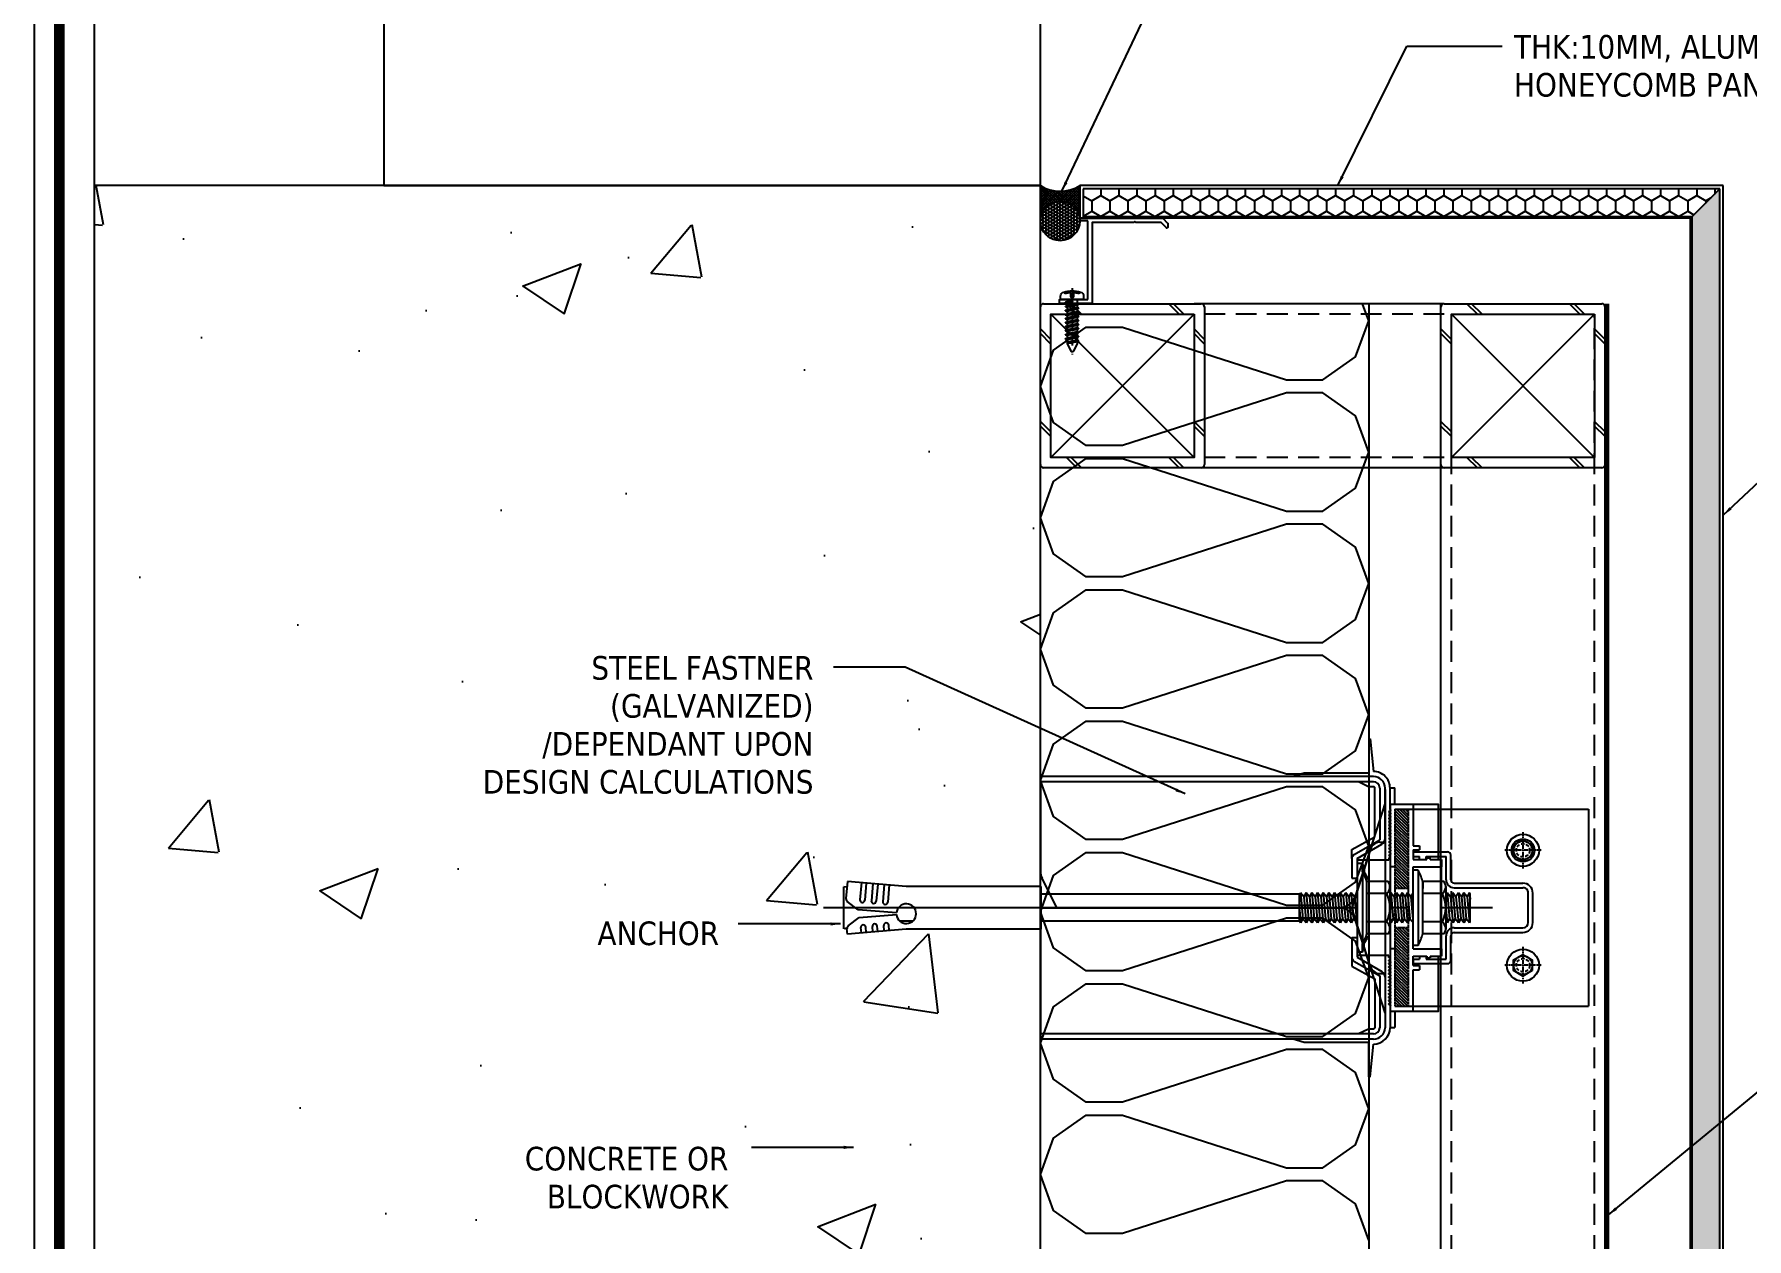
# Model space of a CAD drawing. Header units: millimetres. Extents: x 2352 to 12473, y 635 to 7997.
# Drawn here: x 2358 to 2880, y 4021 to 4387 of the extents above; entities that cross this region are included whole.
import ezdxf

# ---------------------------------------------------------------- set-up
doc = ezdxf.new("R2010")
doc.units = ezdxf.units.MM
for name, pattern in [('( Hidden )', [0.375, 0.25, -0.125]), ('CENTER', [2, 1.25, -0.25, 0.25, -0.25]), ('H', [15, 10, -5]), ('HIDDEN', [9.525, 6.35, -3.175])]:
    doc.linetypes.add(name, pattern=pattern)
for name, color, linetype in [('01', 1, 'Continuous'), ('4', 4, 'Continuous'), ('5', 5, 'Continuous'), ('AA-ELEV-PCN6', 6, 'Continuous'), ('ACCY', 8, 'Continuous'), ('cen', 1, 'Continuous'), ('fastener', 1, 'Continuous'), ('GM-SILI', 1, 'Continuous'), ('HATCH', 8, 'Continuous'), ('KD-ELE6', 8, 'Continuous'), ('nt', 34, 'Continuous'), ('PE', 9, 'Continuous'), ('REV01', 9, 'Continuous'), ('skin-mt', 7, 'Continuous'), ('ST_L PIPE', 2, 'Continuous'), ('SYM', 7, 'Continuous'), ('TE 07', 7, 'Continuous'), ('TEXT', 4, 'Continuous'), ('Welding', 1, 'Continuous'), ('x-sec$0$A-CON', 2, 'Continuous'), ('x-sec$0$INS', 251, 'Continuous'), ('Xref_A동_02 Base Sec$0$CON', 2, 'Continuous'), ('Xref_A동_07 Sec-2$0$AA-DWXM-DOOR', 4, 'Continuous'), ('몰드', 2, 'Continuous'), ('사출', 4, 'Continuous')]:
    doc.layers.add(name, color=color, linetype=linetype)
doc.layers.add('HIDDEN', color=1, linetype='HIDDEN', lineweight=9)
doc.styles.add('Expo M', font='Expo M.ttf')
doc.styles.get("Standard").update_dxf_attribs({"font": 'arial.ttf'})
doc.dimstyles.new('DS2', dxfattribs={"dimscale": 2, "dimtxt": 1.8, "dimasz": 1.5, "dimexe": 1, "dimexo": 1, "dimgap": 0.5, "dimtad": 1, "dimtoh": 1, "dimdec": 1, "dimzin": 1, "dimdsep": 46, "dimtxsty": 'Expo M', "dimcen": 2, "dimadec": 1, "dimazin": 0, "dimtfac": 1, "dimtdec": 4, "dimtix": 1, "dimtmove": 1, "dimatfit": 3, "dimfxl": 1, "dimtolj": 1, "dimtzin": 1, "dimarcsym": 0})

# ---------------------------------------------------------------- blocks, each defined once
blk = doc.blocks.new('AL-TEMPLATE')
at = {"color": 9, "const_width": 2.5}
blk.add_lwpolyline([(1976.34, 1509.45), (2808.34, 1509.45), (2808.34, 927.05), (1976.34, 927.05)], close=True, dxfattribs=at)
at = {"layer": 'nt', "color": 254, "linetype": 'Continuous', "ltscale": 2}
blk.add_lwpolyline([(1972.34, 1515.25), (1972.34, 921.25), (2812.34, 921.25), (2812.34, 1515.25)], close=True, dxfattribs=at)
at = {"layer": 'TE 07'}
blk.add_lwpolyline([(1984.07, 1501.32), (2709.08, 1501.32), (2709.08, 935.18), (1984.07, 935.18)], close=True, dxfattribs=at)
blk = doc.blocks.new('VLTM')
at = {"color": 1, "linetype": 'CENTER'}
for p, q in [((54103.9, -70158.18, 0), (54103.9, -70147.03, 0)), ((54098.32, -70152.61, 0), (54109.48, -70152.61, 0))]:
    blk.add_line(p, q, dxfattribs=at)
at = {"layer": '5', "ltscale": 0.1, "elevation": 0}
blk.add_lwpolyline([(54101.06, -70150.96), (54103.9, -70149.32), (54106.75, -70150.96), (54106.75, -70154.25), (54103.9, -70155.89), (54101.06, -70154.25)], close=True, dxfattribs=at)
at = {"layer": '5', "ltscale": 0.1}
for radius in [4.88, 2.84]:
    blk.add_circle((54103.9, -70152.61, 0), radius, dxfattribs=at)
at = {"layer": '5', "linetype": 'H', "ltscale": 0.1}
blk.add_circle((54103.9, -70152.61, 0), 2.03, dxfattribs=at)
blk = doc.blocks.new('캡 평면')
at = {"layer": '사출'}
for p, q in [((15860.18, 6007.99), (15858.78, 6007.99)), ((15858.78, 6007.99), (15858.78, 5997.49)), ((15860.18, 6007.99), (15860.18, 6005.99)), ((15861.08, 6005.99), (15860.18, 6005.99)), ((15860.18, 6003.99), (15860.18, 5997.89)), ((15861.08, 6003.99), (15860.18, 6003.99)), ((15861.08, 6005.99), (15861.08, 6003.99)), ((15890.48, 6005.99), (15891.38, 6005.99)), ((15890.48, 6005.99), (15890.48, 6003.99)), ((15890.48, 6003.99), (15891.38, 6003.99)), ((15892.78, 6007.99), (15891.38, 6007.99)), ((15891.38, 6007.99), (15891.38, 6005.99)), ((15891.38, 6003.99), (15891.38, 5997.89)), ((15892.78, 6007.99), (15892.78, 5997.49)), ((15859.78, 5996.49), (15867.28, 5996.49)), ((15860.18, 5997.89), (15867.28, 5997.89)), ((15868.28, 5995.49), (15868.28, 5974.49)), ((15869.68, 5995.49), (15869.68, 5974.49)), ((15881.88, 5995.49), (15881.88, 5974.49)), ((15883.28, 5995.49), (15883.28, 5974.49)), ((15884.28, 5997.89), (15891.38, 5997.89)), ((15884.28, 5996.49), (15891.78, 5996.49)), ((15871.28, 5972.89), (15880.28, 5972.89)), ((15871.28, 5971.49), (15880.28, 5971.49))]:
    blk.add_line(p, q, dxfattribs=at)
for centre, radius, start, end in [((15859.78, 5997.49), 1, 180, 270), ((15867.28, 5995.49), 2.4, 0, 90), ((15867.28, 5995.49), 1, 0, 90), ((15884.28, 5995.49), 2.4, 90, 180), ((15884.28, 5995.49), 1, 90, 180), ((15891.78, 5997.49), 1, 270, 0), ((15871.28, 5974.49), 3, 180, 270), ((15871.28, 5974.49), 1.6, 180, 270), ((15880.28, 5974.49), 3, 270, 0), ((15880.28, 5974.49), 1.6, 270, 0)]:
    blk.add_arc(centre, radius, start, end, dxfattribs=at)
blk = doc.blocks.new('2wf32cv33f')
at = {"layer": '사출'}
for p, q in [((-2766.78, 1637.92), (-2765.78, 1641.25)), ((-2766.78, 1618.25), (-2766.78, 1637.92)), ((-2684.78, 1637.92), (-2685.78, 1641.25)), ((-2684.78, 1618.25), (-2684.78, 1637.92)), ((-2743.54, 1623.35), (-2747.36, 1616.35)), ((-2740.78, 1623.35), (-2743.54, 1623.35)), ((-2710.78, 1623.35), (-2708.03, 1623.35)), ((-2708.03, 1623.35), (-2704.2, 1616.35)), ((-2777.28, 1618.25), (-2777.28, 1617.75)), ((-2777.28, 1618.25), (-2766.78, 1618.25)), ((-2777.28, 1617.75), (-2767.28, 1616.77)), ((-2762.68, 1618.35), (-2764.18, 1621.35)), ((-2762.68, 1616.75), (-2762.68, 1618.35)), ((-2740.28, 1612.15), (-2740.28, 1621.75)), ((-2711.28, 1612.15), (-2711.28, 1621.75)), ((-2688.88, 1618.35), (-2687.38, 1621.35)), ((-2688.88, 1616.75), (-2688.88, 1618.35)), ((-2674.28, 1618.25), (-2684.78, 1618.25)), ((-2674.28, 1617.75), (-2684.28, 1616.77)), ((-2674.28, 1618.25), (-2674.28, 1617.75)), ((-2767.28, 1616.75), (-2767.28, 1616.77)), ((-2747.36, 1616.35), (-2762.28, 1616.35)), ((-2755.77, 1611.75), (-2762.28, 1611.75)), ((-2755.77, 1611.75), (-2755.74, 1611.71)), ((-2755.39, 1611.71), (-2755.13, 1612.15)), ((-2755.13, 1612.15), (-2754.98, 1612.15)), ((-2754.98, 1612.15), (-2754.72, 1611.71)), ((-2754.37, 1611.71), (-2754.11, 1612.15)), ((-2754.11, 1612.15), (-2753.95, 1612.15)), ((-2753.95, 1612.15), (-2753.7, 1611.71)), ((-2753.35, 1611.71), (-2753.09, 1612.15)), ((-2753.09, 1612.15), (-2752.93, 1612.15)), ((-2752.93, 1612.15), (-2752.67, 1611.71)), ((-2752.33, 1611.71), (-2752.07, 1612.15)), ((-2752.07, 1612.15), (-2751.91, 1612.15)), ((-2751.91, 1612.15), (-2751.65, 1611.71)), ((-2751.3, 1611.71), (-2751.05, 1612.15)), ((-2751.05, 1612.15), (-2750.89, 1612.15)), ((-2750.89, 1612.15), (-2750.63, 1611.71)), ((-2750.28, 1611.71), (-2750.02, 1612.15)), ((-2750.02, 1612.15), (-2749.87, 1612.15)), ((-2749.87, 1612.15), (-2749.61, 1611.71)), ((-2749.26, 1611.71), (-2749, 1612.15)), ((-2749, 1612.15), (-2748.84, 1612.15)), ((-2748.84, 1612.15), (-2748.58, 1611.71)), ((-2748.24, 1611.71), (-2747.98, 1612.15)), ((-2747.98, 1612.15), (-2747.82, 1612.15)), ((-2747.82, 1612.15), (-2747.56, 1611.71)), ((-2747.22, 1611.71), (-2746.96, 1612.15)), ((-2746.96, 1612.15), (-2746.8, 1612.15)), ((-2746.8, 1612.15), (-2746.54, 1611.71)), ((-2746.19, 1611.71), (-2745.93, 1612.15)), ((-2745.93, 1612.15), (-2745.78, 1612.15)), ((-2745.78, 1612.15), (-2745.52, 1611.71)), ((-2745.17, 1611.71), (-2744.91, 1612.15)), ((-2744.91, 1612.15), (-2744.75, 1612.15)), ((-2744.75, 1612.15), (-2744.5, 1611.71)), ((-2744.15, 1611.71), (-2743.89, 1612.15)), ((-2743.89, 1612.15), (-2743.73, 1612.15)), ((-2743.73, 1612.15), (-2743.47, 1611.71)), ((-2743.13, 1611.71), (-2742.87, 1612.15)), ((-2742.87, 1612.15), (-2742.71, 1612.15)), ((-2742.71, 1612.15), (-2742.45, 1611.71)), ((-2742.1, 1611.71), (-2741.85, 1612.15)), ((-2741.85, 1612.15), (-2741.69, 1612.15)), ((-2741.69, 1612.15), (-2741.46, 1611.75)), ((-2741.11, 1611.75), (-2740.88, 1612.15)), ((-2740.88, 1612.15), (-2740.28, 1612.15)), ((-2710.69, 1612.15), (-2711.28, 1612.15)), ((-2710.46, 1611.75), (-2710.69, 1612.15)), ((-2709.88, 1612.15), (-2710.11, 1611.75)), ((-2709.72, 1612.15), (-2709.88, 1612.15)), ((-2709.46, 1611.71), (-2709.72, 1612.15)), ((-2708.86, 1612.15), (-2709.12, 1611.71)), ((-2708.7, 1612.15), (-2708.86, 1612.15)), ((-2708.44, 1611.71), (-2708.7, 1612.15)), ((-2707.84, 1612.15), (-2708.09, 1611.71)), ((-2707.68, 1612.15), (-2707.84, 1612.15)), ((-2707.42, 1611.71), (-2707.68, 1612.15)), ((-2706.81, 1612.15), (-2707.07, 1611.71)), ((-2706.66, 1612.15), (-2706.81, 1612.15)), ((-2706.4, 1611.71), (-2706.66, 1612.15)), ((-2705.79, 1612.15), (-2706.05, 1611.71)), ((-2705.63, 1612.15), (-2705.79, 1612.15)), ((-2705.37, 1611.71), (-2705.63, 1612.15)), ((-2704.77, 1612.15), (-2705.03, 1611.71)), ((-2704.61, 1612.15), (-2704.77, 1612.15)), ((-2704.35, 1611.71), (-2704.61, 1612.15)), ((-2704.2, 1616.35), (-2689.28, 1616.35)), ((-2703.75, 1612.15), (-2704.01, 1611.71)), ((-2703.59, 1612.15), (-2703.75, 1612.15)), ((-2703.33, 1611.71), (-2703.59, 1612.15)), ((-2702.72, 1612.15), (-2702.98, 1611.71)), ((-2702.57, 1612.15), (-2702.72, 1612.15)), ((-2702.31, 1611.71), (-2702.57, 1612.15)), ((-2701.7, 1612.15), (-2701.96, 1611.71)), ((-2701.54, 1612.15), (-2701.7, 1612.15)), ((-2701.29, 1611.71), (-2701.54, 1612.15)), ((-2700.68, 1612.15), (-2700.94, 1611.71)), ((-2700.52, 1612.15), (-2700.68, 1612.15)), ((-2700.26, 1611.71), (-2700.52, 1612.15)), ((-2699.66, 1612.15), (-2699.92, 1611.71)), ((-2699.5, 1612.15), (-2699.66, 1612.15)), ((-2699.24, 1611.71), (-2699.5, 1612.15)), ((-2698.64, 1612.15), (-2698.89, 1611.71)), ((-2698.48, 1612.15), (-2698.64, 1612.15)), ((-2698.22, 1611.71), (-2698.48, 1612.15)), ((-2697.61, 1612.15), (-2697.87, 1611.71)), ((-2697.46, 1612.15), (-2697.61, 1612.15)), ((-2697.2, 1611.71), (-2697.46, 1612.15)), ((-2696.59, 1612.15), (-2696.85, 1611.71)), ((-2696.43, 1612.15), (-2696.59, 1612.15)), ((-2696.17, 1611.71), (-2696.43, 1612.15)), ((-2695.8, 1611.75), (-2695.83, 1611.71)), ((-2695.8, 1611.75), (-2689.28, 1611.75)), ((-2684.28, 1616.75), (-2684.28, 1616.77))]:
    blk.add_line(p, q, dxfattribs=at)
for centre, radius, start, end in [((-2762.28, 1616.75), 5, 180, 270), ((-2762.28, 1616.75), 0.4, 180, 270), ((-2689.28, 1616.75), 5, 270, 0), ((-2689.28, 1616.75), 0.4, 270, 0)]:
    blk.add_arc(centre, radius, start, end, dxfattribs=at)
at = {"layer": '사출', "extrusion": (0, 0, -1)}
for centre in [(2755.57, 1611.81), (2754.54, 1611.81), (2753.52, 1611.81), (2752.5, 1611.81), (2751.48, 1611.81), (2750.46, 1611.81), (2749.43, 1611.81), (2748.41, 1611.81), (2747.39, 1611.81), (2746.37, 1611.81), (2745.34, 1611.81), (2744.32, 1611.81), (2743.3, 1611.81), (2742.28, 1611.81), (2741.28, 1611.85), (2710.28, 1611.85), (2709.29, 1611.81), (2708.27, 1611.81), (2707.25, 1611.81), (2706.22, 1611.81), (2705.2, 1611.81), (2704.18, 1611.81), (2703.16, 1611.81), (2702.13, 1611.81), (2701.11, 1611.81), (2700.09, 1611.81), (2699.07, 1611.81), (2698.05, 1611.81), (2697.02, 1611.81), (2696, 1611.81)]:
    blk.add_arc(centre, 0.2, 210, 330, dxfattribs=at)
blk = doc.blocks.new('옵티마 원통 평면')
at = {"layer": '5'}
for p, q in [((11312.13, 5179.55), (11296.77, 5179.55)), ((11297.27, 5179.55), (11369.27, 5179.55)), ((11301.27, 5179.55), (11329.75, 5170.44)), ((11313.27, 5179.55), (11353.27, 5179.55)), ((11313.27, 5178), (11313.27, 5179.55)), ((11365.27, 5179.55), (11336.8, 5170.44)), ((11353.27, 5178), (11353.27, 5179.55)), ((11354.42, 5179.55), (11369.77, 5179.55)), ((11293.27, 5176.05), (11293.27, 5074.57)), ((11293.27, 5175.55), (11293.27, 5074.57)), ((11294.87, 5176.05), (11294.87, 5074.57)), ((11296.77, 5177.95), (11312.57, 5177.95)), ((11317.09, 5169.96), (11312.57, 5177.95)), ((11318.27, 5171.05), (11313.85, 5178.56)), ((11315.36, 5175.15), (11333.27, 5169.41)), ((11351.19, 5175.15), (11333.27, 5169.41)), ((11348.28, 5171.05), (11352.69, 5178.56)), ((11349.48, 5170), (11353.98, 5177.95)), ((11353.98, 5177.95), (11369.77, 5177.95)), ((11371.67, 5176.05), (11371.67, 5074.57)), ((11373.27, 5176.05), (11373.27, 5074.57)), ((11373.27, 5175.55), (11373.27, 5074.57)), ((11318.27, 5171.05), (11324.27, 5171.05)), ((11318.27, 5169.45), (11324.27, 5169.45)), ((11324.27, 5169.45), (11324.27, 5171.05)), ((11342.27, 5171.05), (11348.28, 5171.05)), ((11342.27, 5169.45), (11342.27, 5171.05)), ((11342.27, 5169.45), (11348.28, 5169.45)), ((11333.22, 5165.67), (11333.22, 5079.57)), ((11333.32, 5165.67), (11333.32, 5074.57)), ((11333.22, 5079.57), (11324.28, 5075.1)), ((11293.27, 5074.57), (11322.04, 5074.57)), ((11293.27, 5074.57), (11294.87, 5074.57)), ((11333.32, 5074.57), (11373.27, 5074.57)), ((11371.67, 5074.57), (11373.27, 5074.57)), ((11371.67, 5074.57), (11373.27, 5074.57))]:
    blk.add_line(p, q, dxfattribs=at)
for centre, radius, start, end in [((11296.77, 5176.05), 3.5, 90, 180), ((11312.13, 5177.55), 2, 30.4632, 90), ((11354.42, 5177.55), 2, 90, 149.5368), ((11369.77, 5176.05), 3.5, 0, 90), ((11296.77, 5176.05), 1.9, 90, 180), ((11316.27, 5178), 3, 180, 252.2553), ((11350.27, 5178), 3, 287.7447, 0), ((11369.77, 5176.05), 1.9, 0, 90), ((11318.27, 5171.05), 1.6, 219.8029, 270), ((11328.22, 5165.67), 5, 0, 72.2553), ((11338.32, 5165.67), 5, 107.7447, 180), ((11348.28, 5171.05), 1.6, 270, 318.9757), ((11322.04, 5079.57), 5, 270, 296.5651)]:
    blk.add_arc(centre, radius, start, end, dxfattribs=at)
at = {"rotation": 180.0000000000182}
blk.add_blockref('2wf32cv33f', (8607.49, 6792.82), dxfattribs=at)
blk = doc.blocks.new('코니컬 2차')
at = {"layer": '01', "color": 5}
for p, q in [((-1.6, -11.5), (-1.6, 11.5)), ((-1.6, 11.5), (0, 11.5)), ((0, -11.5), (0, 11.5)), ((-10, -6.52), (-10, 6.52)), ((-9.5, 7.97), (-3, 7.97)), ((-3, 8), (-3, -8)), ((-9, 4.3), (-3, 4.3)), ((-9, -4.3), (-3, -4.3)), ((-9.5, -7.97), (-3, -7.97)), ((-3, -7.97), (-3, -5.9)), ((-1.6, -11.5), (0, -11.5))]:
    blk.add_line(p, q, dxfattribs=at)
for centre, radius, start, end in [((14.17, 3.16), 17.83, 152.132, 164.2652), ((-7.3, 6.4), 2.7, 144.4572, 231.0699), ((-0.25, 0), 9.75, 153.8162, 206.1838), ((-7.3, -6.4), 2.7, 128.9301, 215.5428), ((14.17, -3.16), 17.83, 195.7348, 207.868)]:
    blk.add_arc(centre, radius, start, end, dxfattribs=at)
blk = doc.blocks.new('코니컬 1차')
at = {"layer": '01', "color": 5}
for p, q in [((-2.1, 12.5), (-2.1, 10.92)), ((-1.6, 13.5), (0, 13.5)), ((-1.6, 13.5), (-1.6, 10.92)), ((-1.6, -13.5), (-1.6, 13.5)), ((-1.6, 13), (-1.6, 13)), ((-1.6, 10.95), (-1.6, 10.92)), ((0, -13.5), (0, 13.5)), ((-10, -6.52), (-10, 6.52)), ((-9.5, 7.97), (-3, 7.97)), ((-3, 8), (-3, -8)), ((-9, 4.3), (-3, 4.3)), ((-9, -4.3), (-3, -4.3)), ((-9.5, -7.97), (-3, -7.97)), ((-2.1, -12.5), (-2.1, -10.92)), ((-1.6, -10.92), (-1.6, -13.5)), ((-1.6, -13.5), (0, -13.5))]:
    blk.add_line(p, q, dxfattribs=at)
for centre, radius, start, end in [((4.12, 6.11), 7.87, 142.2401, 156.8766), ((4.12, 6.11), 7.37, 142.2401, 165.1102), ((-1.6, 12.5), 0.5, 90, 180), ((-2.1, 10.92), 0.5, 322.2401, 0), ((-7.3, 6.4), 2.7, 144.4572, 231.0699), ((-2.66, 9), 0.5, 156.8766, 248.8215), ((-0.25, 0), 9.75, 153.8162, 206.1838), ((-7.3, -6.4), 2.7, 128.9301, 215.5428), ((-2.66, -9), 0.5, 111.1785, 203.1234), ((4.12, -6.11), 7.87, 203.1234, 217.7599), ((4.12, -6.11), 7.37, 194.8898, 217.7599), ((-1.6, -12.5), 0.5, 180, 270), ((-2.1, -10.92), 0.5, 0, 37.7599)]:
    blk.add_arc(centre, radius, start, end, dxfattribs=at)
blk = doc.blocks.new('*U142')
at = {"layer": '01', "color": 5}
for p, q in [((137.5, 6.5), (178.5, 6.5)), ((137.5, -6.5), (137.5, 6.5)), ((178.5, 6.5), (196.43, 8.02)), ((183.73, 6.94), (183.87, 5.31)), ((185.22, 7.07), (185.36, 5.43)), ((187.22, 7.24), (187.35, 5.6)), ((188.71, 7.36), (188.85, 5.73)), ((190.7, 7.53), (190.84, 5.9)), ((192.2, 7.66), (192.34, 6.02)), ((196.17, 5.5), (192.84, 3)), ((196.43, 8.02), (196.57, 6.38)), ((196.57, 6.23), (197.5, 6.42)), ((197.5, 6.42), (197.5, -6.43)), ((6.76, 4.25, 0), (6.94, 4.55, 0)), ((7.65, -3.36, 0), (6.94, 4.55, 0)), ((6.94, 4.55, 0), (7.95, 3.36, 0)), ((7.95, 3.36, 0), (8.66, 4.55, 0)), ((8.66, -4.55, 0), (7.95, 3.36, 0)), ((9.37, -3.36, 0), (8.66, 4.55, 0)), ((8.66, 4.55, 0), (9.66, 3.36, 0)), ((9.66, 3.36, 0), (10.37, 4.55, 0)), ((10.37, -4.55, 0), (9.66, 3.36, 0)), ((11.09, -3.36, 0), (10.37, 4.55, 0)), ((10.37, 4.55, 0), (11.38, 3.36, 0)), ((11.38, 3.36, 0), (12.09, 4.55, 0)), ((12.09, -4.55, 0), (11.38, 3.36, 0)), ((12.8, -3.36, 0), (12.09, 4.55, 0)), ((12.09, 4.55, 0), (13.09, 3.36, 0)), ((13.09, 3.36, 0), (13.8, 4.55, 0)), ((13.8, -4.55, 0), (13.09, 3.36, 0)), ((14.2, 0.21, 0), (13.8, 4.55, 0)), ((13.8, 4.55, 0), (14.2, 4.09, 0)), ((24.2, 4.43, 0), (25.1, 3.36, 0)), ((24.81, -3.36, 0), (24.2, 3.47, 0)), ((25.1, 3.36, 0), (25.81, 4.55, 0)), ((25.81, -4.55, 0), (25.1, 3.36, 0)), ((26.53, -3.36, 0), (25.81, 4.55, 0)), ((25.81, 4.55, 0), (26.82, 3.36, 0)), ((26.82, 3.36, 0), (27.53, 4.55, 0)), ((27.53, -4.55, 0), (26.82, 3.36, 0)), ((28.24, -3.36, 0), (27.53, 4.55, 0)), ((27.53, 4.55, 0), (28.53, 3.36, 0)), ((28.53, 3.36, 0), (29.24, 4.55, 0)), ((29.24, -4.55, 0), (28.53, 3.36, 0)), ((29.96, -3.36, 0), (29.24, 4.55, 0)), ((29.24, 4.55, 0), (30.25, 3.36, 0)), ((30.25, 3.36, 0), (30.96, 4.55, 0)), ((30.96, -4.55, 0), (30.25, 3.36, 0)), ((31.2, 1.94, 0), (30.96, 4.55, 0)), ((30.96, 4.55, 0), (31.2, 4.27, 0)), ((41.2, 4.45, 0), (41.25, 4.55, 0)), ((41.97, -3.36, 0), (41.25, 4.55, 0)), ((41.25, 4.55, 0), (42.26, 3.36, 0)), ((42.26, 3.36, 0), (42.97, 4.55, 0)), ((42.97, -4.55, 0), (42.26, 3.36, 0)), ((43.68, -3.36, 0), (42.97, 4.55, 0)), ((42.97, 4.55, 0), (43.97, 3.36, 0)), ((43.96, 3.37, 0), (43.97, 3.36, 0)), ((43.97, 3.36, 0), (44.68, 4.55, 0)), ((44.68, -4.55, 0), (43.97, 3.36, 0)), ((45.4, -3.36, 0), (44.68, 4.55, 0)), ((44.68, 4.55, 0), (45.69, 3.36, 0)), ((45.69, 3.36, 0), (46.4, 4.55, 0)), ((46.4, -4.55, 0), (45.69, 3.36, 0)), ((47.11, -3.36, 0), (46.4, 4.55, 0)), ((46.4, 4.55, 0), (47.4, 3.36, 0)), ((47.4, 3.36, 0), (48.12, 4.55, 0)), ((48.12, -4.55, 0), (47.4, 3.36, 0)), ((48.83, -3.36, 0), (48.12, 4.55, 0)), ((48.12, 4.55, 0), (49.12, 3.36, 0)), ((49.12, 3.36, 0), (49.83, 4.55, 0)), ((49.83, -4.55, 0), (49.12, 3.36, 0)), ((50.54, -3.36, 0), (49.83, 4.55, 0)), ((49.83, 4.55, 0), (50.83, 3.36, 0)), ((50.83, 3.36, 0), (51.55, 4.55, 0)), ((51.55, -4.55, 0), (50.83, 3.36, 0)), ((52.26, -3.36, 0), (51.55, 4.55, 0)), ((51.55, 4.55, 0), (52.55, 3.36, 0)), ((52.55, 3.36, 0), (53.26, 4.55, 0)), ((53.26, -4.55, 0), (52.55, 3.36, 0)), ((53.97, -3.36, 0), (53.26, 4.55, 0)), ((53.26, 4.55, 0), (54.27, 3.36, 0)), ((54.27, 3.36, 0), (54.98, 4.55, 0)), ((54.98, -4.55, 0), (54.27, 3.36, 0)), ((55.69, -3.36, 0), (54.98, 4.55, 0)), ((54.98, 4.55, 0), (55.98, 3.36, 0)), ((55.98, 3.36, 0), (56.69, 4.55, 0)), ((56.69, -4.55, 0), (55.98, 3.36, 0)), ((57.41, -3.36, 0), (56.69, 4.55, 0)), ((56.69, 4.55, 0), (57.7, 3.36, 0)), ((57.7, 3.36, 0), (58.41, 4.55, 0)), ((58.41, -4.55, 0), (57.7, 3.36, 0)), ((58.76, 0.6, 0), (58.41, 4.55, 0)), ((58.41, 4.55, 0), (58.76, 4.13, 0)), ((58.76, 4.1), (137.5, 4.1)), ((192.84, 3), (181.49, 2.04)), ((181.49, 1.58), (193.15, 0.59)), ((193.15, 0.59), (196.48, -1.91)), ((6.94, -4.55, 0), (6.76, -2.58, 0)), ((6.76, -4.34, 0), (6.94, -4.55, 0)), ((6.94, -4.55, 0), (7.65, -3.36, 0)), ((7.65, -3.36, 0), (8.66, -4.55, 0)), ((8.66, -4.55, 0), (9.37, -3.36, 0)), ((9.37, -3.36, 0), (10.37, -4.55, 0)), ((10.37, -4.55, 0), (11.09, -3.36, 0)), ((11.09, -3.36, 0), (12.09, -4.55, 0)), ((12.09, -4.55, 0), (12.8, -3.36, 0)), ((12.8, -3.36, 0), (13.8, -4.55, 0)), ((13.8, -4.55, 0), (14.2, -3.89, 0)), ((15.52, -4.55, 0), (15.7, -4.26, 0)), ((24.2, -4.39, 0), (24.81, -3.36, 0)), ((24.81, -3.36, 0), (25.81, -4.55, 0)), ((25.81, -4.55, 0), (26.53, -3.36, 0)), ((26.53, -3.36, 0), (27.53, -4.55, 0)), ((27.53, -4.55, 0), (28.24, -3.36, 0)), ((28.24, -3.36, 0), (29.24, -4.55, 0)), ((29.24, -4.55, 0), (29.96, -3.36, 0)), ((29.96, -3.36, 0), (30.96, -4.55, 0)), ((30.96, -4.55, 0), (31.2, -4.16, 0)), ((41.25, -4.55, 0), (41.2, -3.9, 0)), ((41.2, -4.48, 0), (41.25, -4.55, 0)), ((41.25, -4.55, 0), (41.97, -3.36, 0)), ((41.97, -3.36, 0), (42.97, -4.55, 0)), ((42.97, -4.55, 0), (43.68, -3.36, 0)), ((43.68, -3.36, 0), (44.68, -4.55, 0)), ((44.68, -4.55, 0), (45.4, -3.36, 0)), ((45.4, -3.36, 0), (46.4, -4.55, 0)), ((46.4, -4.55, 0), (47.11, -3.36, 0)), ((47.11, -3.36, 0), (48.12, -4.55, 0)), ((48.12, -4.55, 0), (48.83, -3.36, 0)), ((48.83, -3.36, 0), (49.83, -4.55, 0)), ((49.83, -4.55, 0), (50.54, -3.36, 0)), ((50.54, -3.36, 0), (51.55, -4.55, 0)), ((51.55, -4.55, 0), (52.26, -3.36, 0)), ((52.26, -3.36, 0), (53.26, -4.55, 0)), ((53.26, -4.55, 0), (53.97, -3.36, 0)), ((53.97, -3.36, 0), (54.98, -4.55, 0)), ((54.98, -4.55, 0), (55.69, -3.36, 0)), ((55.69, -3.36, 0), (56.69, -4.55, 0)), ((56.69, -4.55, 0), (57.41, -3.36, 0)), ((57.41, -3.36, 0), (58.41, -4.55, 0)), ((58.41, -4.55, 0), (58.76, -3.95, 0)), ((58.76, -4.1), (137.5, -4.1)), ((183.73, -6.94), (184.17, -1.71)), ((185.22, -7.07), (185.67, -1.84)), ((187.22, -7.24), (187.66, -2.01)), ((188.71, -7.36), (189.15, -2.14)), ((190.7, -7.53), (191.15, -2.3)), ((192.2, -7.66), (192.64, -2.43)), ((196.43, -8.02), (196.88, -2.79)), ((137.5, -6.5), (178.5, -6.5)), ((178.5, -6.5), (196.43, -8.02)), ((196.58, -6.24), (197.5, -6.43))]:
    blk.add_line(p, q, dxfattribs=at)
for centre, radius, start, end in [((184.61, 5.37), 0.75, 184.8409, 4.8409), ((188.1, 5.66), 0.75, 184.8409, 4.8409), ((191.59, 5.96), 0.75, 184.8409, 4.8409), ((195.57, 6.3), 1, 306.8463, 4.8409), ((178.5, 1.8), 3, 4.5208, 355.7247), ((184.92, -1.78), 0.75, 355.1591, 175.1591), ((188.41, -2.07), 0.75, 355.1591, 175.1591), ((191.89, -2.37), 0.75, 355.1591, 175.1591), ((195.88, -2.71), 1, 355.1591, 53.1537)]:
    blk.add_arc(centre, radius, start, end, dxfattribs=at)
at = {"layer": '5'}
for p, q in [((6.76, 4.25), (6.76, -4.34)), ((58.76, 4.13), (58.76, -4.1)), ((176.57, 4.1), (180.43, 4.1))]:
    blk.add_line(p, q, dxfattribs=at)
at = {"layer": 'cen'}
for p, q in [((0, 0), (15.7, 0)), ((25.7, 0), (31.2, 0)), ((41.2, 0), (203.71, 0))]:
    blk.add_line(p, q, dxfattribs=at)
at = {"layer": '5'}
for name, p in [('코니컬 2차', (24.2, 0)), ('코니컬 1차', (41.2, 0))]:
    blk.add_blockref(name, p, dxfattribs=at)
blk = doc.blocks.new('AS-01')
at = {"layer": '5', "linetype": '( Hidden )'}
h = blk.add_hatch(dxfattribs=at)
h.set_pattern_fill('ANSI31', color=256, scale=5, angle=90)
h.set_pattern_definition([(135, (-82582.7958, 97720.2831), (-0.4419417382, -0.4419417382), [])])
h.paths.add_polyline_path([(111.82, 30), (107.82, 30), (107.82, 6), (111.82, 6)])
h.paths.add_polyline_path([(111.82, -6), (107.82, -6), (107.82, -30), (111.82, -30)])
at = {"layer": '5', "linetype": 'Continuous'}
for p, q in [((107.82, 30), (166.82, 30)), ((166.82, 30), (166.82, -30)), ((107.82, -30), (166.82, -30))]:
    blk.add_line(p, q, dxfattribs=at)
at = {"layer": '5', "linetype": '( Hidden )'}
for p, q in [((107.82, 30), (107.82, -30)), ((111.82, 30), (111.82, -30)), ((107.82, 6), (111.82, 6)), ((107.82, -6), (111.82, -6))]:
    blk.add_line(p, q, dxfattribs=at)
at = {"layer": '5'}
blk.add_circle((146.82, 17.5), 3.5, dxfattribs=at)
at = {"layer": '사출'}
for p, q in [((106.32, 31.5), (106.32, 36.5)), ((106.32, 36.5), (107.82, 36.5)), ((107.82, 31.5), (107.82, 36.5)), ((113.32, 31.5), (113.32, 18.9)), ((113.32, 18.9), (115.32, 18.9)), ((113.32, 17.6), (113.32, 14.7)), ((113.32, 17.6), (115.32, 17.6)), ((115.32, 18.9), (115.32, 17.6)), ((107.82, 12.47), (106.32, 12.47)), ((113.32, 14.7), (117.52, 14.7)), ((113.32, 12.47), (122.02, 12.47)), ((113.32, -12.47), (113.32, 12.47)), ((117.52, 15.2), (118.52, 15.2)), ((117.52, 14.7), (117.52, 15.2)), ((118.52, 14.7), (118.52, 15.2)), ((118.52, 14.7), (122.02, 14.7)), ((122.02, 14.7), (122.02, 12.47)), ((122.02, -12.47), (122.02, 12.47)), ((107.82, -12.47), (106.32, -12.47)), ((113.32, -12.47), (122.02, -12.47)), ((113.32, -14.7), (117.52, -14.7)), ((113.32, -17.6), (113.32, -14.7)), ((117.52, -14.7), (117.52, -15.2)), ((117.52, -15.2), (118.52, -15.2)), ((118.52, -14.7), (122.02, -14.7)), ((118.52, -14.7), (118.52, -15.2)), ((122.02, -12.47), (122.02, -14.7)), ((113.32, -17.6), (115.32, -17.6)), ((113.32, -18.9), (115.32, -18.9)), ((113.32, -31.5), (113.32, -18.9)), ((115.32, -17.6), (115.32, -18.9)), ((106.32, -31.5), (106.32, -36.5)), ((106.32, -36.5), (107.82, -36.5)), ((107.82, -31.5), (107.82, -36.5))]:
    blk.add_line(p, q, dxfattribs=at)
blk.add_lwpolyline([(121.12, 14.7), (121.12, 31.5), (106.32, 31.5), (106.32, -31.5), (121.12, -31.5), (121.12, -14.7)], dxfattribs=at)
at = {"rotation": 180}
for name, p in [('VLTM', (54250.72, -70135.11, 0)), ('*U142', (137.5, 0)), ('VLTM', (54250.72, -70170.11, 0))]:
    blk.add_blockref(name, p, dxfattribs=at)
at = {"layer": '5', "rotation": 89.99999999999999}
blk.add_blockref('캡 평면', (6121.31, -15875.78), dxfattribs=at)
at = {"layer": 'HIDDEN', "rotation": 269.9999999999907}
blk.add_blockref('옵티마 원통 평면', (-5074.75, 11333.25), dxfattribs=at)
blk = doc.blocks.new('A$C5B8479A7')
at = {"layer": 'HATCH'}
for p, q in [((-58.53, -29.69), (-14.93, 13.91)), ((-58.53, 13.91), (-14.93, -29.69))]:
    blk.add_line(p, q, dxfattribs=at)
at = {"layer": 'ST_L PIPE'}
for p, q in [((-61.73, -31.89), (-61.73, 16.11)), ((-60.73, 17.11), (-12.73, 17.11)), ((-11.73, 16.11), (-11.73, -31.89)), ((-12.73, -32.89), (-60.73, -32.89))]:
    blk.add_line(p, q, dxfattribs=at)
at = {"layer": 'ST_L PIPE', "color": 1}
for p, q in [((-52.21, 13.91), (-49.01, 17.11)), ((-50.79, 13.91), (-47.59, 17.11)), ((-24.01, 13.91), (-20.81, 17.11)), ((-22.59, 13.91), (-19.39, 17.11)), ((-61.73, 6), (-58.53, 9.2)), ((-61.73, 4.58), (-58.53, 7.78)), ((-61.73, -25.2), (-58.53, -22)), ((-61.73, -26.62), (-58.53, -23.42)), ((-52.21, -32.89), (-49.01, -29.69)), ((-50.79, -32.89), (-47.59, -29.69)), ((-24.01, -32.89), (-20.81, -29.69)), ((-22.59, -32.89), (-19.39, -29.69))]:
    blk.add_line(p, q, dxfattribs=at)
at = {"layer": 'ST_L PIPE'}
blk.add_lwpolyline([(-14.93, -29.69), (-58.53, -29.69), (-58.53, 13.91), (-14.93, 13.91)], close=True, dxfattribs=at)
for centre, start, end in [((-60.73, 16.11), 90, 180), ((-12.73, 16.11), 0, 90), ((-60.73, -31.89), 180, 270), ((-12.73, -31.89), 270, 0)]:
    blk.add_arc(centre, 1, start, end, dxfattribs=at)
at = {"layer": 'Welding'}
for p, q in [((-14.93, 6), (-11.73, 9.2)), ((-14.93, 4.58), (-11.73, 7.78)), ((-14.93, -25.2), (-11.73, -22)), ((-14.93, -26.62), (-11.73, -23.42))]:
    blk.add_line(p, q, dxfattribs=at)
blk = doc.blocks.new('A$C64E5457E')
at = {"layer": 'ACCY', "color": 1, "linetype": 'Continuous'}
for p, q in [((0, 17.78), (0, 16.79)), ((0, 16.79), (7, 16.79)), ((2, 16.79), (2, 15.52)), ((3.43, 16.14), (5, 15.64)), ((3.43, 16.14), (5.44, 15.81)), ((3.45, 16.24), (5, 16.14)), ((3.45, 16.24), (5.5, 15.91)), ((5, 16.79), (5, 16.14)), ((5.48, 15.94), (5, 16.14)), ((5.49, 15.84), (5, 15.64)), ((7, 16.79), (7, 17.78)), ((1.51, 15.32), (2, 15.52)), ((1.51, 15.32), (5.5, 14.66)), ((1.51, 14.08), (2, 14.28)), ((1.51, 14.08), (5.5, 13.43)), ((1.51, 12.85), (2, 13.05)), ((1.51, 12.85), (5.5, 12.2)), ((1.51, 11.62), (2, 11.82)), ((1.51, 11.62), (5.5, 10.96)), ((1.51, 10.38), (2, 10.58)), ((1.52, 15.21), (2, 15.02)), ((1.52, 15.21), (5.44, 14.57)), ((1.52, 13.98), (2, 13.78)), ((1.52, 13.98), (5.44, 13.33)), ((1.52, 12.74), (2, 12.55)), ((1.52, 12.74), (5.44, 12.1)), ((1.52, 11.51), (5.44, 10.87)), ((1.52, 11.51), (2, 11.32)), ((2, 15.52), (5, 14.89)), ((2, 15.02), (2, 14.28)), ((2, 15.02), (5, 14.4)), ((2, 14.28), (5, 13.66)), ((2, 13.78), (2, 13.05)), ((2, 13.78), (5, 13.16)), ((2, 13.05), (5, 12.43)), ((2, 12.55), (2, 11.82)), ((2, 12.55), (5, 11.93)), ((2, 11.82), (5, 11.2)), ((2, 11.32), (2, 10.58)), ((2, 11.32), (5, 10.7)), ((2, 10.58), (5, 9.96)), ((5, 15.64), (5, 14.89)), ((5.48, 14.7), (5, 14.89)), ((5.49, 14.59), (5, 14.4)), ((5, 14.4), (5, 13.66)), ((5.48, 13.47), (5, 13.66)), ((5.49, 13.36), (5, 13.16)), ((5, 13.16), (5, 12.43)), ((5.48, 12.23), (5, 12.43)), ((5.49, 12.13), (5, 11.93)), ((5, 11.93), (5, 11.2)), ((5.48, 11), (5, 11.2)), ((5.49, 10.9), (5, 10.7)), ((5, 10.7), (5, 9.96)), ((1.51, 10.38), (5.5, 9.73)), ((1.51, 9.15), (2, 9.35)), ((1.51, 9.15), (5.5, 8.5)), ((1.51, 7.92), (2, 8.12)), ((1.51, 7.92), (5.5, 7.26)), ((1.51, 6.69), (2, 6.89)), ((1.51, 6.69), (5.5, 6.03)), ((1.51, 5.45), (2, 5.65)), ((1.51, 5.45), (5.5, 4.8)), ((1.52, 10.28), (2, 10.08)), ((1.52, 10.28), (5.44, 9.63)), ((1.52, 9.05), (2, 8.85)), ((1.52, 9.05), (5.44, 8.4)), ((1.52, 7.81), (2, 7.62)), ((1.52, 7.81), (5.44, 7.17)), ((1.52, 6.58), (2, 6.39)), ((1.52, 6.58), (5.44, 5.94)), ((1.52, 5.35), (2, 5.15)), ((1.52, 5.35), (5.44, 4.7)), ((2, 10.08), (2, 9.35)), ((2, 10.08), (5, 9.46)), ((2, 9.35), (5, 8.73)), ((2, 8.85), (2, 8.12)), ((2, 8.85), (5, 8.23)), ((2, 8.12), (5, 7.5)), ((2, 7.62), (2, 6.89)), ((2, 7.62), (5, 7)), ((2, 6.89), (5, 6.26)), ((2, 6.39), (2, 5.65)), ((2, 6.39), (5, 5.76)), ((2, 5.65), (5, 5.03)), ((5.48, 9.77), (5, 9.96)), ((5.49, 9.66), (5, 9.46)), ((5, 9.46), (5, 8.73)), ((5.48, 8.54), (5, 8.73)), ((5.49, 8.43), (5, 8.23)), ((5, 8.23), (5, 7.5)), ((5.48, 7.3), (5, 7.5)), ((5.49, 7.2), (5, 7)), ((5, 7), (5, 6.26)), ((5.48, 6.07), (5, 6.26)), ((5.49, 5.96), (5, 5.76)), ((5, 5.76), (5, 5.03)), ((1.51, 4.22), (2, 4.42)), ((1.51, 4.22), (5, 3.61)), ((1.52, 4.11), (2, 3.92)), ((1.52, 4.11), (4.75, 3.61)), ((2, 5.15), (2, 4.42)), ((2, 5.15), (5, 4.53)), ((2, 4.42), (5, 3.8)), ((2, 3.92), (2, 3.36)), ((2, 3.92), (3.46, 3.61)), ((2, 3.36), (3.12, 0.99)), ((5, 3.61), (3.46, 3.61)), ((5, 3.36), (3.88, 0.99)), ((5.48, 4.84), (5, 5.03)), ((5.49, 4.73), (5, 4.53)), ((5, 4.53), (5, 3.36))]:
    blk.add_line(p, q, dxfattribs=at)
at = {"layer": 'ACCY', "color": 1, "linetype": 'CENTER', "ltscale": 10}
blk.add_line((3.5, 20.21), (3.5, 0), dxfattribs=at)
at = {"layer": 'ACCY', "color": 1, "linetype": 'Continuous'}
blk.add_lwpolyline([(6.05, 19.04), (5.82, 18.84), (5.57, 18.74), (5.3, 18.72), (5.03, 18.76), (4.76, 18.82), (4.52, 18.89), (4.31, 18.94), (4.16, 18.94), (4.06, 18.88), (4.01, 18.76), (3.99, 18.6), (3.99, 18.41), (4.01, 18.21), (4.02, 18), (4.01, 17.81), (3.97, 17.63), (3.89, 17.5), (3.78, 17.4), (3.65, 17.35), (3.5, 17.33), (3.35, 17.35), (3.22, 17.4), (3.11, 17.5), (3.03, 17.63), (2.99, 17.81), (2.98, 18), (2.99, 18.21), (3.01, 18.41), (3.01, 18.6), (2.99, 18.76), (2.94, 18.88), (2.84, 18.94), (2.69, 18.94), (2.48, 18.89), (2.24, 18.82), (1.97, 18.76), (1.7, 18.72), (1.43, 18.74), (1.18, 18.84), (0.95, 19.04)], dxfattribs=at)
for centre, radius, start, end in [((1.3, 17.78), 1.3, 105.5886, 179.9767), ((3.5, 10.03), 9.36, 74.205, 105.795), ((3.47, 16.18), 0.0602, 110.6851, 229.2729), ((5.41, 15.88), 0.0925, 330.0753, 40.1339), ((5.7, 17.78), 1.3, 0.0233, 74.4114), ((1.59, 15.27), 0.0925, 150.0753, 220.1339), ((1.59, 14.04), 0.0925, 150.0753, 220.1339), ((1.59, 12.8), 0.0925, 150.0753, 220.1339), ((1.59, 11.57), 0.0925, 150.0753, 220.1339), ((5.41, 14.64), 0.0925, 330.0753, 40.1339), ((5.41, 13.41), 0.0925, 330.0753, 40.1339), ((5.41, 12.17), 0.0925, 330.0753, 40.1339), ((5.41, 10.94), 0.0925, 330.0753, 40.1339), ((1.59, 10.34), 0.0925, 150.0753, 220.1339), ((1.59, 9.11), 0.0925, 150.0753, 220.1339), ((1.59, 7.87), 0.0925, 150.0753, 220.1339), ((1.59, 6.64), 0.0925, 150.0753, 220.1339), ((1.59, 5.41), 0.0925, 150.0753, 220.1339), ((5.41, 9.71), 0.0925, 330.0753, 40.1339), ((5.41, 8.48), 0.0925, 330.0753, 40.1339), ((5.41, 7.24), 0.0925, 330.0753, 40.1339), ((5.41, 6.01), 0.0925, 330.0753, 40.1339), ((1.59, 4.17), 0.0925, 150.0753, 220.1339), ((3.5, 1.25), 0.46, 215.1627, 324.8373), ((5.41, 4.78), 0.0925, 330.0753, 40.1339)]:
    blk.add_arc(centre, radius, start, end, dxfattribs=at)
blk = doc.blocks.new('h-caulk-mold')
at = {"layer": '몰드', "color": 7}
for p, q in [((22761.55, 4918.57), (22761.55, 4915.25)), ((22761.55, 4915.25), (22761.85, 4914.95)), ((22761.85, 4914.95), (22761.55, 4914.65)), ((22761.55, 4914.65), (22761.55, 4910.12)), ((22737.25, 4912.62), (22736.85, 4912.62)), ((22737.65, 4910.12), (22737.65, 4912.22)), ((22761.55, 4910.12), (22737.65, 4910.12))]:
    blk.add_line(p, q, dxfattribs=at)
blk.add_lwpolyline([(22736.85, 4912.62), (22736.85, 4887.32), (22738.29, 4885.88, 0.198912), (22738.44, 4885.82), (22739.54, 4885.82, 0.198912), (22739.68, 4885.88), (22739.77, 4885.97, 0.414214), (22739.77, 4886.25), (22738.15, 4887.86), (22738.15, 4895.52), (22737.85, 4895.82), (22738.15, 4896.12), (22738.15, 4908.82), (22762.65, 4908.82, 0.356394), (22762.85, 4909.07), (22762.85, 4918.57, 0.414214), (22762.6, 4918.82), (22761.8, 4918.82, 0.414214), (22761.55, 4918.57)], format="xyb", dxfattribs=at)
blk.add_arc((22737.25, 4912.22), 0.4, 360, 90, dxfattribs=at)

msp = doc.modelspace()

# ---------------------------------------------------------------- hatches: boundary and pattern name
at = {"layer": 'GM-SILI', "linetype": 'Continuous'}
h = msp.add_hatch(dxfattribs=at)
h.set_pattern_fill('ANSI37', color=252, scale=0.179992, angle=90, style=0)
h.set_pattern_definition([(135, (-1090745.43457, 668574.57494), (-0.40409280275, -0.40409280275), []), (225, (-1090745.43457, 668574.57494), (0.40409280275, -0.40409280275), [])])
edge = h.paths.add_edge_path()
edge.add_line((2676.56, 4333.98), (2676.56, 4330.56))
edge.add_arc((2670.56, 4330.56), 6, 359.9517, 540)
edge.add_line((2664.56, 4330.56), (2664.56, 4341.38))
edge.add_arc((2670.56, 4350.65), 11.04, 237.0667, 302.9333)
edge.add_line((2676.56, 4341.38), (2676.56, 4333.98))
at = {"layer": 'GM-SILI'}
h = msp.add_hatch(dxfattribs=at)
h.set_pattern_fill('HONEY', color=252, scale=0.179992, style=0)
h.set_pattern_definition([(360, (730282.7813, 1097502.79306), (0.85721028317, 0.49491058558), [0.5714735221, -1.1429470442]), (120, (730282.7813, 1097502.79306), (-0.8572102813, 0.49491058882), [0.5714735221, -1.1429470442]), (60, (730282.7813, 1097502.79306), (1.87e-09, 0.9898211744), [-1.1429470442, 0.5714735221])])
edge = h.paths.add_edge_path()
edge.add_arc((2670.56, 4330.56), 6, 0, 360, ccw=False)
at = {"layer": 'KD-ELE6'}
h = msp.add_hatch(dxfattribs=at)
h.set_pattern_fill('HONEY', color=73, angle=270)
h.set_pattern_definition([(270, (1924.09, 3465.171), (2.74963, -4.7625), [3.175, -6.35]), (30, (1924.09, 3465.171), (2.749631, 4.7624994), [3.175, -6.35]), (330, (1924.09, 3465.171), (5.499261, -6e-07), [-6.35, 3.175])])
h.paths.add_polyline_path([(2677.56, 4331.88), (2677.56, 4340.38), (2871.56, 4340.38), (2863.06, 4331.88)])
h = msp.add_hatch(dxfattribs=at)
h.set_pattern_fill('HONEY', color=73, angle=180)
h.set_pattern_definition([(180, (1996.35, 5016.2366), (-4.7625, -2.74963), [3.175, -6.35]), (300, (1996.35, 5016.2366), (4.7624994, -2.749631), [3.175, -6.35]), (240, (1996.35, 5016.2366), (-6e-07, -5.499261), [-6.35, 3.175])])
h.paths.add_polyline_path([(2863.06, 4331.88), (2871.56, 4340.38), (2871.56, 3777.23), (2863.06, 3777.23)])
at = {"layer": 'SYM', "true_color": 0x636466}
h = msp.add_hatch(dxfattribs=at)
h.set_pattern_fill('AR-CONC', color=251)
h.set_pattern_definition([(50, (120450.8, 16180.1), (182.18467, -15.93909), [19.05, -209.55]), (355, (120450.8, 16180.1), (-35.24342, 191.05685), [15.24, -167.64058]), (100.45144, (120465.99, 16178.77), (146.94125, 175.11775), [16.19, -178.09024]), (46.1842, (120450.8, 16230.9), (271.07904, -42.04233), [28.575, -314.325]), (96.63556, (120473.4, 16227.4), (237.40413, 247.4261), [24.285, -267.1356]), (351.18415, (120450.8, 16230.9), (237.40413, 247.4261), [22.85997, -251.4597]), (21, (120476.2, 16218.2), (151.6144, -102.2652), [19.05, -209.55]), (326, (120476.2, 16218.2), (61.80203, 184.18797), [15.24, -167.64]), (71.45144, (120488.84, 16209.67), (213.41642, 81.92277), [16.19, -178.08994]), (37.5, (120450.803, 16180.095), (3.088603, 84.55504), [0, -165.608, 0, -170.18, 0, -168.275]), (7.5, (120450.8, 16180.095), (66.81966, 100.180575), [0, -97.028, 0, -161.798, 0, -64.135]), (327.5, (120394.16, 16180.095), (135.590595, -5.728744), [0, -63.5, 0, -198.12, 0, -262.89]), (317.5, (120368.76, 16180.1), (148.12918, 25.42649), [0, -82.55, 0, -131.572, 0, -186.69])])
h.paths.add_polyline_path([(2664.56, 4341.38), (2376.53, 4341.38), (2376.53, 3777.23), (2664.56, 3777.23)])

# ---------------------------------------------------------------- linework, layer by layer
at = {"layer": 'fastener', "color": 240, "linetype": 'Continuous', "ltscale": 3, "true_color": 0xed1f24}
for p, q in [((2837.06, 3777.23), (2837.06, 4305.38)), ((2837.56, 3777.23), (2837.56, 4305.38))]:
    msp.add_line(p, q, dxfattribs=at)
at = {"layer": 'GM-SILI', "color": 1}
msp.add_circle((2670.56, 4330.56, 0), 6, dxfattribs=at)
msp.add_arc((2670.56, 4350.65), 11.04, 237.0667, 302.9333, dxfattribs=at)
at = {"layer": 'PE', "color": 4}
for p, q in [((2664.56, 4341.38), (2598.94, 4341.38)), ((2872.56, 4341.38), (2676.56, 4341.38)), ((2871.56, 4340.38), (2677.56, 4340.38)), ((2871.56, 3777.23), (2871.56, 4340.38)), ((2872.56, 3777.23), (2872.56, 4341.38))]:
    msp.add_line(p, q, dxfattribs=at)
at = {"layer": 'PE', "color": 9}
for p, q in [((2862.56, 4331.38), (2871.56, 4340.38)), ((2862.56, 4331.38), (2676.51, 4331.38)), ((2863.06, 4331.88), (2677.56, 4331.88)), ((2862.56, 4331.38), (2862.56, 3777.23)), ((2862.56, 3777.23), (2862.56, 4331.38)), ((2863.06, 3777.23), (2863.06, 4331.88))]:
    msp.add_line(p, q, dxfattribs=at)
at = {"layer": 'PE', "color": 4}
for points in [[(2676.56, 4341.38), (2676.56, 4331.38)], [(2677.56, 4340.38), (2677.56, 4331.38)]]:
    msp.add_lwpolyline(points, dxfattribs=at)
at = {"layer": 'ST_L PIPE'}
msp.add_line((2836.56, 3777.23), (2836.56, 4305.38), dxfattribs=at)
at = {"layer": 'ST_L PIPE', "color": 8, "linetype": 'HIDDEN', "true_color": 0x808080}
for p, q in [((2787.56, 4302.18), (2711.36, 4302.18)), ((2789.76, 3777.23), (2789.76, 4302.18)), ((2833.36, 3777.23), (2833.36, 4302.18)), ((2787.56, 4258.58), (2711.36, 4258.58))]:
    msp.add_line(p, q, dxfattribs=at)
at = {"layer": 'x-sec$0$A-CON', "linetype": 'Continuous'}
for p, q in [((2787.56, 4305.38), (2711.36, 4305.38)), ((2786.56, 3777.23), (2786.56, 4305.38)), ((2787.56, 4255.38), (2711.36, 4255.38))]:
    msp.add_line(p, q, dxfattribs=at)
at = {"layer": 'x-sec$0$INS'}
msp.add_line((2764.56, 4305.38), (2764.56, 3777.23), dxfattribs=at)
at = {"layer": 'x-sec$0$INS', "lineweight": -2}
for points in [[(2678.56, 4098.2), (2689.56, 4098.2), (2739.56, 4082.2), (2750.56, 4082.2), (2760.56, 4089.2), (2764.56, 4100.2), (2760.56, 4111.2), (2750.56, 4118.2), (2739.56, 4118.2), (2689.56, 4102.2), (2678.56, 4102.2), (2668.56, 4109.2), (2664.56, 4120.2), (2668.56, 4131.2), (2678.56, 4138.2), (2689.56, 4138.2), (2739.56, 4122.2), (2750.56, 4122.2), (2760.56, 4129.2), (2764.56, 4140.2), (2760.56, 4151.2), (2750.56, 4158.2), (2739.56, 4158.2), (2689.56, 4142.2), (2678.56, 4142.2), (2668.56, 4149.2), (2664.56, 4160.2), (2668.56, 4171.2), (2678.56, 4178.2), (2689.56, 4178.2), (2739.56, 4162.2), (2750.56, 4162.2), (2760.56, 4169.2), (2764.56, 4180.2), (2760.56, 4191.2), (2750.56, 4198.2), (2739.56, 4198.2), (2689.56, 4182.2), (2678.56, 4182.2), (2668.56, 4189.2), (2664.56, 4200.2), (2668.56, 4211.2), (2678.56, 4218.2), (2689.56, 4218.2), (2739.56, 4202.2), (2750.56, 4202.2), (2760.56, 4209.2), (2764.56, 4220.2), (2760.56, 4231.2), (2750.56, 4238.2), (2739.56, 4238.2), (2689.56, 4222.2), (2678.56, 4222.2), (2668.56, 4229.2), (2664.56, 4240.2), (2668.56, 4251.2), (2678.56, 4258.2), (2689.56, 4258.2), (2739.56, 4242.2), (2750.56, 4242.2), (2760.56, 4249.2), (2764.56, 4260.2), (2760.56, 4271.2), (2750.56, 4278.2), (2739.56, 4278.2), (2689.56, 4262.2), (2678.56, 4262.2), (2668.56, 4269.2), (2664.56, 4280.2), (2668.56, 4291.2), (2678.56, 4298.2), (2689.56, 4298.2), (2739.56, 4282.2), (2750.56, 4282.2), (2760.56, 4289.2), (2764.56, 4300.2), (2762.68, 4305.38)], [(2764.56, 4020.2), (2760.56, 4031.2), (2750.56, 4038.2), (2739.56, 4038.2), (2689.56, 4022.2), (2678.56, 4022.2), (2668.56, 4029.2), (2664.56, 4040.2), (2668.56, 4051.2), (2678.56, 4058.2), (2689.56, 4058.2), (2739.56, 4042.2), (2750.56, 4042.2), (2760.56, 4049.2), (2764.56, 4060.2), (2760.56, 4071.2), (2750.56, 4078.2), (2739.56, 4078.2), (2689.56, 4062.2), (2678.56, 4062.2), (2668.56, 4069.2), (2664.56, 4080.2), (2668.56, 4091.2), (2678.56, 4098.2), (2689.56, 4098.2), (2739.56, 4082.2), (2750.56, 4082.2), (2760.56, 4089.2), (2764.56, 4100.2), (2762.68, 4105.38)]]:
    msp.add_lwpolyline(points, dxfattribs=at)
at = {"layer": 'Xref_A동_02 Base Sec$0$CON'}
for p, q in [((2365.79, 4341.38), (2364.56, 4341.38)), ((2664.56, 4341.38), (2376.53, 4341.38)), ((2664.56, 3777.23), (2664.56, 4341.38))]:
    msp.add_line(p, q, dxfattribs=at)
at = {"layer": 'Xref_A동_07 Sec-2$0$AA-DWXM-DOOR'}
msp.add_lwpolyline([(2464.56, 4341.38), (2664.56, 4341.38), (2664.56, 4401.38), (2464.56, 4401.38)], close=True, dxfattribs=at)

# ---------------------------------------------------------------- block references
at = {"rotation": 90.00000000000001}
for p in [(2681.68, 4317.11), (2803.68, 4317.11)]:
    msp.add_blockref('A$C5B8479A7', p, dxfattribs=at)
msp.add_blockref('AS-01', (2664.74, 4121.4))
at = {"layer": '4', "xscale": 1.32, "yscale": 1.32, "zscale": 1.32, "rotation": 270}
msp.add_blockref('AL-TEMPLATE', (1142.09, 7353.22), dxfattribs=at)
at = {"layer": 'AA-ELEV-PCN6', "xscale": -1, "rotation": 90}
msp.add_blockref('h-caulk-mold', (7589.19, 27068.24), dxfattribs=at)
at = {"layer": 'skin-mt', "color": 6, "xscale": -1}
msp.add_blockref('A$C64E5457E', (2677.74, 4289.89), dxfattribs=at)

# ---------------------------------------------------------------- texts
at = {"layer": 'TEXT', "char_height": 7.2, "line_spacing_factor": 0.963855}
for s, insert, width, attachment_point in [('\\pxql;{\\fTahoma|b0|i0|c0|p34;T\\fTahoma|b0|i0|c129|p34;HK:10MM,\\fTahoma|b0|i0|c0|p34; \\fTahoma|b0|i0|c129|p34;ALUMIX\\fTahoma|b0|i0|c0|p34; \\fTahoma|b0|i0|c129|p34;\\PHONEYCOMB \\fTahoma|b0|i0|c0|p34;PANEL}', (2962.06, 4387.22), 153.244, 3), ('\\pxqr;{\\fTahoma|b0|i0|c0|p34;STEEL \\fTahoma|b0|i0|c129|p34;FASTNER\\fTahoma|b0|i0|c0|p34;\\P(GALVANIZED)\\fTahoma|b0|i0|c129|p34;\\P/DEPENDANT UPON DESIGN CALCULATIONS}', (2595.46, 4198.07), 115.6898, 3), ('\\pxqr;{\\fTahoma|b0|i0|c129|p34;ANCHOR}', (2464.94, 4109.89), 101.7894, 7), ('\\pxqr;{\\fTahoma|b0|i0|c129|p34;CONCRETE OR BLOCKWORK}', (2467.67, 4029.7), 101.8813, 7)]:
    msp.add_mtext(s, dxfattribs=dict(at, insert=insert, width=width, attachment_point=attachment_point))

# ---------------------------------------------------------------- leaders
at = {"layer": 'REV01'}
for points in [[(2671.1, 4339.62), (2708.14, 4417.6), (2737.13, 4417.6)], [(2755.16, 4341.38), (2776.21, 4383.76), (2805.2, 4383.76)], [(2872.56, 4240.99), (2893.6, 4260.71), (2922.59, 4260.71)], [(2708.64, 4156.07), (2623.42, 4194.68), (2601.61, 4194.68)], [(2603.66, 4116.47), (2594.35, 4116.47), (2572.54, 4116.47)], [(2837.56, 4027.85), (2891.62, 4072.38), (2920.61, 4072.38)], [(2607.67, 4048.44), (2598.35, 4048.44), (2576.55, 4048.44)]]:
    msp.add_leader(points, dimstyle='DS2', override={"dimgap": 0.5, "dimtad": 0}, dxfattribs=at)

doc.saveas('drawing.dxf')
